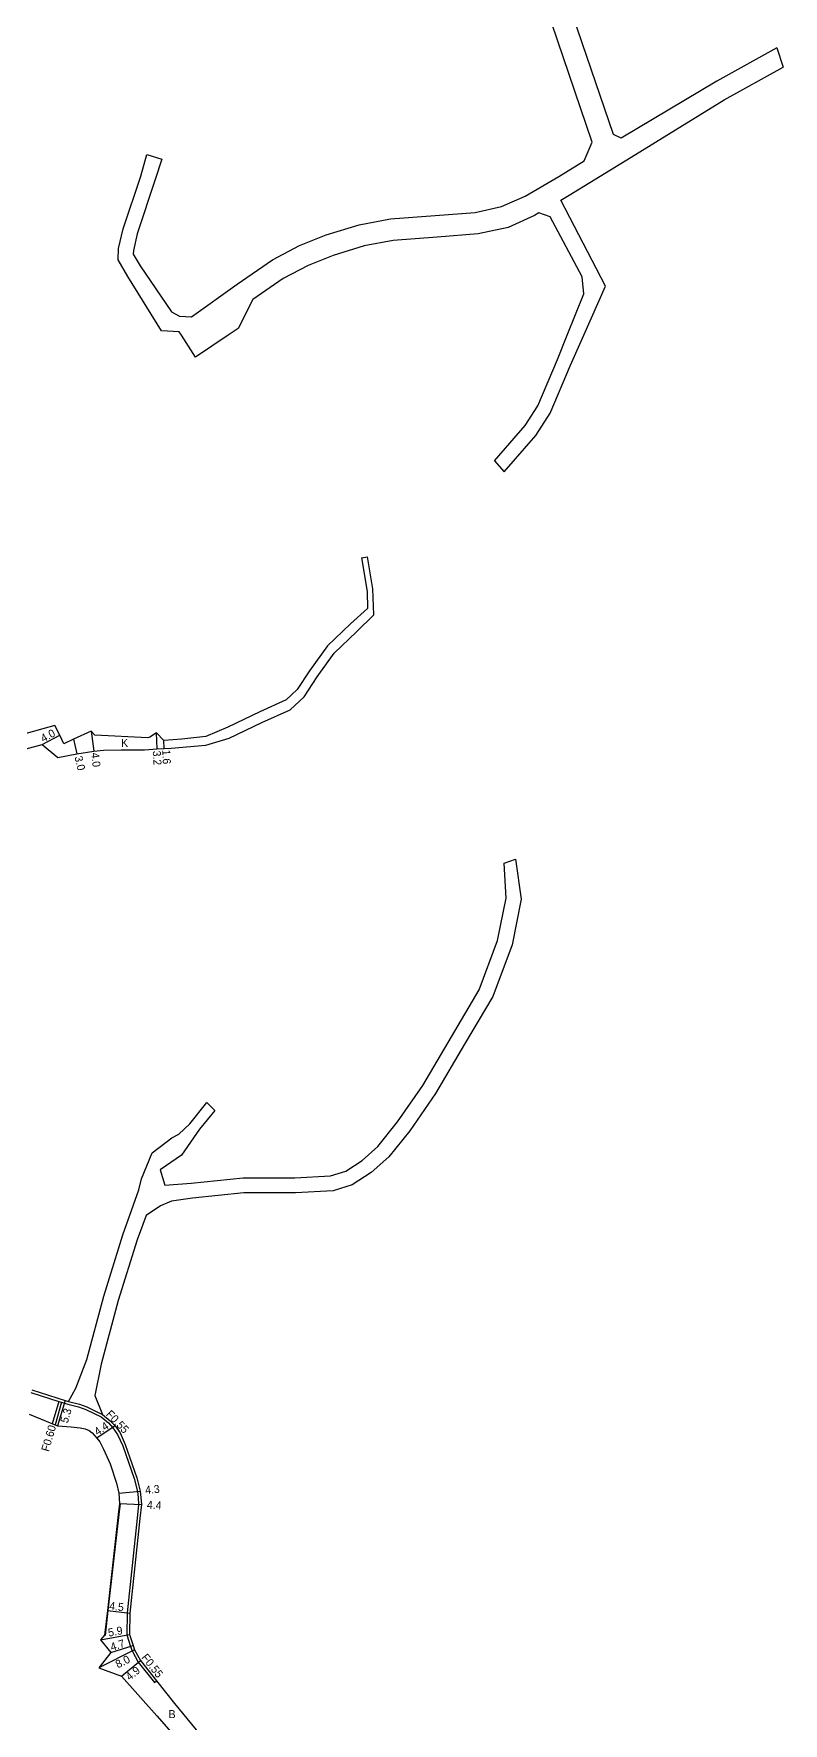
# Model space of a CAD drawing. Header units: metres. Extents: x -12000 to -10400, y -89400 to -87000.
# Drawn here: x -11755.9 to -11606, y -88124.3 to -87786.5 of the extents above; entities that cross this region are included whole.
import ezdxf

# ---------------------------------------------------------------- set-up
doc = ezdxf.new("R2010")
doc.units = ezdxf.units.M
doc.header["$LTSCALE"] = 2.5
for name, color, linetype in [('側溝・桝', 7, 'Continuous'), ('幅員', 7, 'Continuous'), ('歩道・分離帯・安全施設', 7, 'Continuous'), ('舗装', 7, 'Continuous'), ('道路', 7, 'Continuous')]:
    doc.layers.add(name, color=color, linetype=linetype)
doc.styles.get("Standard").update_dxf_attribs({"font": ''})
doc.styles.get('Standard').set_extended_font_data('@MS PGothic')

msp = doc.modelspace()

# ---------------------------------------------------------------- linework, layer by layer
at = {"layer": '側溝・桝'}
for points in [[(-11756.45, -88058.21), (-11750.87, -88059.96), (-11750.3, -88060.14), (-11749.73, -88060.32), (-11749.05, -88060.51), (-11746.92, -88061.04), (-11745.46, -88061.57), (-11743.93, -88062.32), (-11742.42, -88063.07), (-11740.95, -88064.28), (-11740.04, -88065.24), (-11739.11, -88066.56), (-11738.08, -88068.83), (-11735.79, -88075.41), (-11735.16, -88077.99), (-11735.01, -88079.22), (-11734.92, -88080.57), (-11735.19, -88083.33), (-11737.22, -88102.26), (-11737.29, -88106.65), (-11736.53, -88108.96), (-11736.2, -88109.86), (-11734.98, -88112.1), (-11731.75, -88116.2), (-11731.32, -88115.86)], [(-11750.87, -88059.96), (-11752.16, -88064.43)], [(-11750.3, -88060.14), (-11751.6, -88064.66)], [(-11748.9, -88059.98), (-11746.76, -88060.52), (-11745.25, -88061.07), (-11743.68, -88061.83), (-11742.12, -88062.61)]]:
    msp.add_lwpolyline(points, dxfattribs=at)
at = {"layer": '幅員'}
for points in [[(-11744.38, -87925.97), (-11743.89, -87929.94)], [(-11731.17, -87929.51), (-11731.35, -87926.32)], [(-11754.21, -87928.64), (-11750.67, -87926.78)], [(-11747.94, -87927.59), (-11747.26, -87930.52)], [(-11729.82, -87929.44), (-11729.89, -87927.84)], [(-11749.57, -88059.79), (-11751.1, -88064.86)], [(-11739.61, -88064.89), (-11743.29, -88067.3)], [(-11738.89, -88078.31), (-11734.61, -88077.89)], [(-11738.71, -88080.39), (-11734.36, -88080.58)], [(-11741.15, -88101.78), (-11736.67, -88102.29)], [(-11742.54, -88107.62), (-11736.74, -88106.56)], [(-11740.48, -88110.21), (-11736.01, -88108.78)], [(-11735.7, -88109.64), (-11742.83, -88113.27)], [(-11738.31, -88114.9), (-11734.52, -88111.79)]]:
    msp.add_lwpolyline(points, dxfattribs=at)
at = {"layer": '歩道・分離帯・安全施設'}
msp.add_lwpolyline([(-11738.61, -88080.39), (-11738.89, -88082.57), (-11741.05, -88101.79), (-11741.6, -88106.76)], dxfattribs=at)
at = {"layer": '舗装'}
msp.add_lwpolyline([(-11748.9, -88059.98), (-11746.76, -88060.52), (-11745.25, -88061.07), (-11743.68, -88061.83), (-11742.12, -88062.61)], dxfattribs=at)
at = {"layer": '道路'}
for points in [[(-11607.31, -87789.32), (-11619.3, -87796.01), (-11638.42, -87807.37), (-11639.97, -87806.66), (-11650.72, -87775.21), (-11657.27, -87761.25), (-11661, -87752.34), (-11662.95, -87749.56), (-11663.43, -87747.28), (-11663.65, -87745.22), (-11663.52, -87743.8), (-11662.47, -87742.41), (-11661.24, -87741.33), (-11657.69, -87739.45), (-11648.03, -87734.17), (-11638.67, -87728.13), (-11623.62, -87716.69), (-11620.47, -87698.42), (-11619.73, -87694.12), (-11617.25, -87693.38)], [(-11730.27, -87811.59), (-11731.6, -87815.68), (-11735.19, -87826.5), (-11735.96, -87829.86), (-11735.97, -87830.57), (-11734.62, -87832.93), (-11728.34, -87842.12), (-11726.73, -87843), (-11724.34, -87843.12), (-11715.2, -87836.58), (-11708.16, -87831.71), (-11702.71, -87828.86), (-11697.41, -87826.74), (-11690.82, -87824.72), (-11684.56, -87823.52), (-11675.61, -87822.87), (-11667.65, -87822.23), (-11662.34, -87821.07), (-11657.63, -87818.96), (-11650.92, -87815.03), (-11645.84, -87811.91), (-11644.24, -87808.2), (-11654.6, -87777.55)], [(-11607.31, -87789.32), (-11606.03, -87793.21)], [(-11645.92, -87846.81), (-11641.59, -87836.98), (-11650.47, -87819.77), (-11648.82, -87818.8), (-11636.4, -87811.18), (-11617.83, -87799.71), (-11606.03, -87793.21)], [(-11726.36, -87846.81), (-11726.79, -87846.14), (-11730.34, -87845.92), (-11737.05, -87835.08), (-11738.98, -87831.71), (-11738.94, -87829.47), (-11738.03, -87825.51), (-11734.48, -87814.99), (-11733.25, -87810.65)], [(-11733.25, -87810.65), (-11730.27, -87811.59)], [(-11649.22, -87846.81), (-11645.87, -87838.52), (-11646.22, -87835.09), (-11652.65, -87823.14), (-11654.87, -87822.34), (-11655.74, -87822.85), (-11661.03, -87825.22), (-11667.01, -87826.53), (-11675.24, -87827.19), (-11683.98, -87827.82), (-11689.8, -87828.94), (-11696.03, -87830.85), (-11700.98, -87832.83), (-11706.03, -87835.47), (-11712.04, -87839.62), (-11714.99, -87845.44), (-11717.03, -87846.81)], [(-11717.03, -87846.81), (-11723.54, -87851.17), (-11726.36, -87846.81)], [(-11663.76, -87871.9), (-11657.62, -87864.85), (-11655.09, -87860.94), (-11651.16, -87851.62), (-11649.22, -87846.81)], [(-11661.81, -87874.1), (-11655.49, -87866.84), (-11652.61, -87862.38), (-11648.54, -87852.75), (-11645.92, -87846.81)], [(-11663.76, -87871.9), (-11661.81, -87874.1)], [(-11690.33, -87891.33), (-11689.22, -87898.02), (-11689.12, -87901.43), (-11692.52, -87904.48), (-11697.17, -87908.92), (-11700.73, -87913.89), (-11703.2, -87917.65), (-11705.41, -87919.7), (-11710.7, -87922.07), (-11717.05, -87925.14), (-11721.45, -87927), (-11726.25, -87927.56), (-11729.89, -87927.84)], [(-11729.82, -87929.44), (-11728.38, -87929.36), (-11721.44, -87928.78), (-11716.78, -87927.35), (-11710.27, -87924.21), (-11704.6, -87921.67), (-11701.81, -87919.07), (-11699.18, -87915.07), (-11695.8, -87910.36), (-11691.37, -87906.13), (-11687.91, -87902.73), (-11688.05, -87897.52), (-11689.12, -87891.12)], [(-11690.33, -87891.33), (-11689.12, -87891.12)], [(-11729.89, -87927.84), (-11731.35, -87926.32), (-11732.66, -87927.19), (-11733.05, -87927.26), (-11743.64, -87926.78), (-11744.38, -87925.97), (-11747.94, -87927.59), (-11749.84, -87928.46), (-11750.67, -87926.78), (-11751.63, -87924.83), (-11758.14, -87926.61), (-11768.34, -87929.4), (-11774.26, -87932.38), (-11777.16, -87932.44), (-11782.06, -87930)], [(-11767.36, -87932.23), (-11765.9, -87931.73), (-11757.38, -87929.48), (-11754.21, -87928.64), (-11751.06, -87931.22), (-11747.26, -87930.52), (-11743.89, -87929.94), (-11741.92, -87929.76), (-11738.43, -87929.71), (-11733.73, -87929.66), (-11731.17, -87929.51), (-11729.82, -87929.44)], [(-11659.58, -87951.52), (-11658.41, -87959.57), (-11660.22, -87968.67), (-11664.11, -87978.99), (-11669.74, -87988.55), (-11675.56, -87998.4), (-11680.71, -88005.9), (-11684.9, -88011.06), (-11688.38, -88014.19), (-11692.21, -88016.68), (-11696.02, -88017.84), (-11703.57, -88018.29), (-11713.88, -88018.26), (-11724.16, -88019.34), (-11728.34, -88019.91), (-11730.55, -88020.87), (-11733.4, -88022.82), (-11735.2, -88027.66), (-11738.97, -88039.77), (-11742.37, -88052.53), (-11743.65, -88058.8), (-11742.12, -88062.61)], [(-11719.64, -88001.79), (-11722.74, -88005.52), (-11726.32, -88010.74), (-11730.62, -88013.68), (-11729.69, -88016.74), (-11724.43, -88016.35), (-11714.03, -88015.26), (-11703.65, -88015.29), (-11696.55, -88014.87), (-11693.49, -88013.94), (-11690.21, -88011.8), (-11687.08, -88008.99), (-11683.12, -88004.1), (-11678.08, -87996.78), (-11672.34, -87987.06), (-11666.83, -87977.69), (-11663.12, -87967.84), (-11661.42, -87959.35), (-11661.81, -87952.36)], [(-11661.81, -87952.36), (-11659.58, -87951.52)], [(-11748.9, -88059.98), (-11747.47, -88057.35), (-11745.23, -88051.59), (-11741.85, -88038.93), (-11738.04, -88026.7), (-11734.87, -88017.64), (-11734.3, -88015.49), (-11732.19, -88010.28), (-11728.29, -88007.26), (-11726.88, -88006.54), (-11724.66, -88004.49), (-11721.3, -88000.22)], [(-11721.3, -88000.22), (-11719.64, -88001.79)], [(-11756.28, -88057.69), (-11749.57, -88059.79)], [(-11749.57, -88059.79), (-11748.9, -88059.98)], [(-11756.82, -88062.53), (-11751.1, -88064.86), (-11748.39, -88065.07), (-11746.59, -88065.27), (-11745.59, -88065.49), (-11744.81, -88065.81), (-11744.21, -88066.27), (-11743.29, -88067.3), (-11742.69, -88068.04), (-11741.9, -88069.53), (-11740.6, -88072.44), (-11739.31, -88076.31), (-11738.89, -88078.31), (-11738.71, -88080.39), (-11738.99, -88082.56), (-11741.15, -88101.78), (-11741.7, -88106.72), (-11742.54, -88107.62), (-11740.48, -88110.21), (-11742.83, -88113.27), (-11738.31, -88114.9), (-11731.29, -88122.85), (-11726.55, -88128.21)], [(-11742.12, -88062.61), (-11740.58, -88063.87), (-11739.61, -88064.89), (-11738.63, -88066.29), (-11737.57, -88068.62), (-11735.26, -88075.25), (-11734.61, -88077.89), (-11734.47, -88079.17), (-11734.36, -88080.58), (-11734.64, -88083.39), (-11736.67, -88102.29), (-11736.74, -88106.56), (-11736.01, -88108.78), (-11735.7, -88109.64), (-11734.52, -88111.79), (-11731.32, -88115.86), (-11727.76, -88120.39), (-11723.37, -88125.63), (-11722.67, -88126.46), (-11721.9, -88127.22), (-11715.05, -88131.59), (-11704.72, -88136.63), (-11699.41, -88139.21), (-11697.32, -88139.54)]]:
    msp.add_lwpolyline(points, dxfattribs=at)

# ---------------------------------------------------------------- texts
at = {"layer": '側溝・桝'}
for s, rotation, p in [('F0.55', 313.6338, (-11741.55, -88062.65)), ('F0.60', 73.9566, (-11752.87, -88070.13)), ('F0.55', 308.1944, (-11734.44, -88111.21))]:
    msp.add_text(s, height=1.6, rotation=rotation, dxfattribs=at).set_placement(p)
at = {"layer": '幅員'}
for s, rotation, p in [('4.0', 28.603, (-11753.95, -87928.25)), ('3.2', 273.2931, (-11732.08, -87929.91)), ('1.6', 272.7022, (-11730.19, -87929.69)), ('3.0', 282.958, (-11747.74, -87931.12)), ('4.0', 277.0403, (-11744.43, -87930.33)), ('5.3', 73.3054, (-11749.1, -88064.44)), ('4.4', 33.2499, (-11743.14, -88066.89)), ('4.3', 5.6608, (-11733.53, -88078.52)), ('4.4', 357.5108, (-11733.27, -88081.42)), ('4.5', 353.4737, (-11740.85, -88101.61)), ('5.9', 10.3383, (-11740.86, -88107.02)), ('4.7', 17.7714, (-11740.27, -88109.91)), ('8.0', 27.0135, (-11739.03, -88113.38)), ('4.9', 39.3547, (-11736.69, -88115.88))]:
    msp.add_text(s, height=1.6, rotation=rotation, dxfattribs=at).set_placement(p)
at = {"layer": '舗装'}
for s, p in [('K', (-11738.41, -87929.1)), ('B', (-11728.91, -88123.3))]:
    msp.add_text(s, height=1.6, dxfattribs=at).set_placement(p)

doc.saveas('drawing.dxf')
